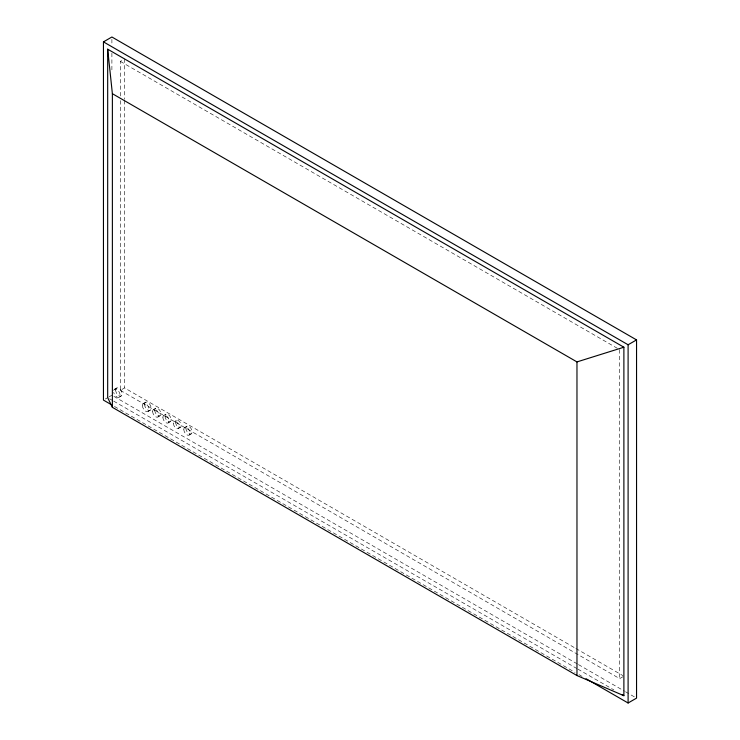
<?xml version="1.0" encoding="UTF-8"?>
<svg xmlns="http://www.w3.org/2000/svg" width="740" height="740" viewBox="0 0 740 740"><rect width="100%" height="100%" fill="white"/><g stroke="black" fill="none" stroke-linecap="round" stroke-linejoin="round"><path stroke-width="0.56" stroke-dasharray="3.7 2.78" d="M120.343 95.997L120.343 61.365L122.868 59.903M114.515 389.24L116.624 388.019M105.33 399.017L108.142 397.389M109.085 396.853L111.897 395.225M120.343 100.612L120.343 390.35L124.561 387.917L574.851 647.889M119.103 397.195L121.221 395.974M143.403 403.448L145.512 402.227M148.065 411.514L150.174 410.293M153.541 409.47L155.65 408.249M157.898 417.018L160.006 415.797M163.799 415.39L165.908 414.178M168.156 422.938L170.265 421.726M174.288 421.652L176.398 420.44M178.285 428.58L180.394 427.368M184.722 427.433L186.832 426.221M189.135 435.092L191.244 433.871M120.343 390.35L619.658 678.635L623.885 676.193M120.343 61.365L618.659 349.077M575.85 648.462L622.886 675.62M113.895 396.381L577.468 664.021M578.476 664.603L624.532 691.188M625.531 691.771L635.54 697.552M109.677 398.814L112.674 400.553M113.683 401.126L576.867 668.544M577.866 669.117L613.876 689.911M114.469 406.454L575.035 672.364M579.041 674.677L582.047 676.406M619.658 349.65L619.658 678.635M124.561 58.932L124.561 99.336M124.561 100.492L124.561 387.917M111.897 39.312L111.897 43.938M111.897 53.178L111.897 71.669M113.673 390.433A4.597 2.655 60 0 1 118.678 391.22A4.597 2.655 60 0 1 118.678 397.371A4.597 2.655 60 0 1 113.673 392.376M173.456 423.483A3.996 2.312 60 0 0 177.702 428.765A3.996 2.312 60 0 0 177.702 423.104A3.996 2.312 60 0 0 173.456 423.483M183.807 429.459A4.422 2.553 60 0 0 188.487 435.286A4.422 2.553 60 0 0 188.487 429.043A4.422 2.553 60 0 0 183.807 429.459M152.634 411.468A4.357 2.516 60 0 0 157.259 417.212A4.357 2.516 60 0 0 157.259 411.052A4.357 2.516 60 0 0 152.634 411.468M142.441 405.575A4.653 2.692 60 0 0 147.38 411.718A4.653 2.692 60 0 0 147.38 405.141A4.653 2.692 60 0 0 142.441 405.575M115.671 390.119A4.597 2.655 60 0 0 120.546 396.187A4.597 2.655 60 0 0 120.546 389.684A4.597 2.655 60 0 0 115.671 390.119M162.893 417.388A4.357 2.516 60 0 0 167.518 423.141A4.357 2.516 60 0 0 167.518 416.971A4.357 2.516 60 0 0 162.893 417.388M154.743 410.247A4.357 2.516 60 0 0 159.368 415.991A4.357 2.516 60 0 0 159.368 409.831A4.357 2.516 60 0 0 154.743 410.247M165.011 416.167A4.357 2.516 60 0 0 169.626 421.92A4.357 2.516 60 0 0 169.626 415.76A4.357 2.516 60 0 0 165.011 416.167M175.574 422.272A3.996 2.312 60 0 0 179.811 427.544A3.996 2.312 60 0 0 179.811 421.893A3.996 2.312 60 0 0 175.574 422.272M185.916 428.238A4.422 2.553 60 0 0 190.596 434.065A4.422 2.553 60 0 0 190.596 427.822A4.422 2.553 60 0 0 185.916 428.238M144.55 404.364A4.653 2.692 60 0 0 149.489 410.506A4.653 2.692 60 0 0 149.489 403.92A4.653 2.692 60 0 0 144.55 404.364"/><path stroke-width="1.11" d="M111.463 404.725L103.452 400.1L103.452 41.875L111.897 37L636.548 339.901L636.548 698.125L628.103 703L586.052 678.719M103.452 41.875L628.103 344.775L636.548 339.901M107.679 49.182L112.378 93.693L576.969 361.916L623.885 347.217L623.885 695.693L576.969 675.546L112.378 407.324L107.679 397.657L107.679 49.182L623.885 347.217M621.877 694.536L623.885 695.693M628.103 344.775L628.103 703M576.969 361.916L576.969 675.546M112.378 93.693L112.378 407.324"/></g></svg>
